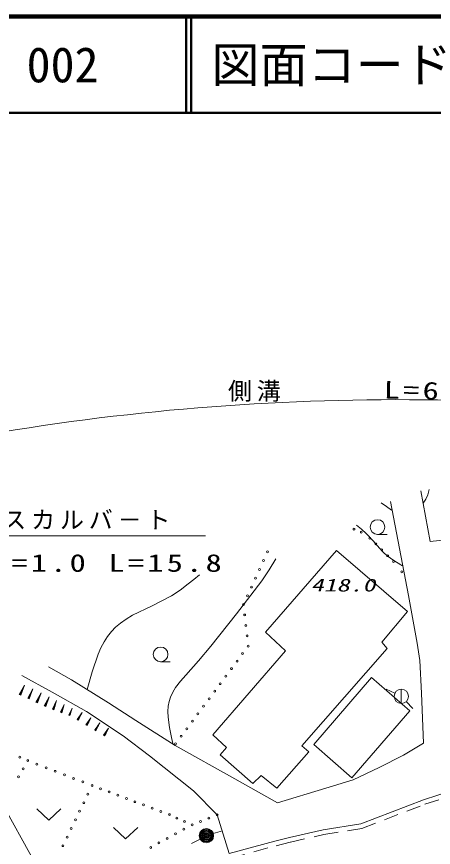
# Model space of a CAD drawing. Units: millimetres, scale not verified. Extents: x -25524 to 614476, y -203743 to 156257.
# Drawn here: x 34579 to 77938, y 69880 to 156257 of the extents above; entities that cross this region are included whole.
import ezdxf
from ezdxf.enums import TextEntityAlignment as Align

# ---------------------------------------------------------------- set-up
doc = ezdxf.new("R2010")
doc.units = ezdxf.units.MM
doc.header["$LTSCALE"] = 1000
doc.linetypes.add('USER4', pattern=[2.5, 1.5, -1])
for name, color, linetype, lineweight in [('M-TTL', 2, 'Continuous', 140), ('M-TTL-LINE', 7, 'Continuous', 50), ('S-BGD', 1, 'Continuous', 13), ('S-BGD-HTXT', 6, 'Continuous', 13)]:
    doc.layers.add(name, color=color, linetype=linetype, lineweight=lineweight)
doc.layers.add('M-TTL-TXT', color=7, linetype='Continuous')
doc.styles.add('ＭＳ ゴシック', font='')
doc.styles.get('ＭＳ ゴシック').set_extended_font_data('MS Gothic')

# ---------------------------------------------------------------- blocks, each defined once
blk = doc.blocks.new('BUHIN18')
at = {"layer": 'S-BGD'}
blk.add_circle((0, 0), 99.5, dxfattribs=at)
blk = doc.blocks.new('BUHIN20')
at = {"layer": 'S-BGD'}
blk.add_circle((0, 0), 99.5, dxfattribs=at)
blk = doc.blocks.new('BUHIN23')
at = {"layer": 'S-BGD'}
blk.add_circle((0, 0), 99.5, dxfattribs=at)
blk = doc.blocks.new('BUHIN25')
at = {"layer": 'S-BGD'}
blk.add_circle((0, 0), 99.5, dxfattribs=at)
blk = doc.blocks.new('BUHIN27')
at = {"layer": 'S-BGD'}
blk.add_circle((0, 0), 99.5, dxfattribs=at)
blk = doc.blocks.new('BUHIN28')
at = {"layer": 'S-BGD'}
blk.add_circle((0, 0), 99.5, dxfattribs=at)
blk = doc.blocks.new('BUHIN30')
at = {"layer": 'S-BGD'}
blk.add_circle((0, 0), 99.5, dxfattribs=at)
blk = doc.blocks.new('BUHIN31')
at = {"layer": 'S-BGD'}
blk.add_circle((0, 0), 99.5, dxfattribs=at)
blk = doc.blocks.new('BUHIN47')
at = {"layer": 'S-BGD'}
blk.add_circle((0, 0), 99.5, dxfattribs=at)
blk = doc.blocks.new('BUHIN49')
at = {"layer": 'S-BGD'}
blk.add_circle((0, 0), 99.5, dxfattribs=at)
blk = doc.blocks.new('BUHIN51')
at = {"layer": 'S-BGD'}
blk.add_circle((0, 0), 99.5, dxfattribs=at)
blk = doc.blocks.new('BUHIN277')
at = {"layer": 'S-BGD'}
for p, q in [((67, 144), (-242, -361)), ((-227, -370), (189, 309)), ((98, 125), (-211, -380)), ((-179, -194), (-271, -344)), ((-253, -354), (-55, -30)), ((-196, -389), (3, -65)), ((-89, -249), (-180, -399))]:
    blk.add_line(p, q, dxfattribs=at)
blk.add_lwpolyline([(-175, -420), (235, 384), (-294, -348)], close=True, dxfattribs=at)
blk = doc.blocks.new('BUHIN281')
at = {"layer": 'S-BGD'}
for p, q in [((60, 184), (-240, -474)), ((-220, -483), (184, 403)), ((100, 166), (-200, -492)), ((-189, -262), (-278, -457)), ((-255, -467), (-62, -44)), ((-180, -501), (13, -78)), ((-71, -315), (-160, -510))]:
    blk.add_line(p, q, dxfattribs=at)
blk.add_lwpolyline([(-151, -536), (228, 500), (-306, -465)], close=True, dxfattribs=at)
blk = doc.blocks.new('BUHIN795')
at = {"layer": 'S-BGD'}
for radius in [746, 660, 574, 484, 398, 292, 202, 116, 22.5]:
    blk.add_circle((0, 0), radius, dxfattribs=at)
blk = doc.blocks.new('BUHIN800')
at = {"layer": 'S-BGD'}
blk.add_lwpolyline([(-1250, 594), (0, -588), (1250, 594)], dxfattribs=at)
blk = doc.blocks.new('BUHIN801')
at = {"layer": 'S-BGD'}
blk.add_line((0, -765), (995, -765), dxfattribs=at)
blk.add_circle((0, 0), 765, dxfattribs=at)
blk = doc.blocks.new('BUHIN802')
at = {"layer": 'S-BGD'}
blk.add_line((0, 746), (0, -746), dxfattribs=at)
blk.add_circle((0, 0), 746, dxfattribs=at)

msp = doc.modelspace()

# ---------------------------------------------------------------- linework, layer by layer
at = {"layer": 'M-TTL'}
msp.add_line((614476, 156257), (-25524, 156257), dxfattribs=at)
at = {"layer": 'M-TTL-LINE'}
for p, q in [((52226, 156257), (52226, 146257)), ((52726, 156257), (52726, 146257)), ((-25524, 146257), (614476, 146257))]:
    msp.add_line(p, q, dxfattribs=at)
at = {"layer": 'S-BGD'}
for p, q in [((76629, 106938), (77619, 101672)), ((75352, 96084), (73461, 105835)), ((77619, 101672), (90012, 102978)), ((60456, 92266), (67874, 100762)), ((67874, 100762), (75241, 94405)), ((76251, 91122), (75352, 96084)), ((75241, 94405), (72581, 91221)), ((62563, 90309), (60456, 92266)), ((72581, 91221), (73140, 90558)), ((76514, 89320), (76251, 91122)), ((54991, 81565), (62563, 90309)), ((73140, 90558), (64262, 80453)), ((76716, 85910), (76514, 89320)), ((37888, 88638), (40288, 87287)), ((38268, 86035), (35119, 87753)), ((40288, 87287), (44143, 84908)), ((71512, 87534), (65486, 80571)), ((75491, 84090), (71512, 87534)), ((41849, 84006), (38268, 86035)), ((73924, 85906), (73020, 86334)), ((76916, 80701), (76716, 85910)), ((38603, 84851), (38373, 84235)), ((38391, 84228), (38701, 85057)), ((38640, 84837), (38410, 84221)), ((39229, 83915), (39508, 84661)), ((44143, 84908), (46982, 83077)), ((75112, 85035), (75793, 84303)), ((38406, 84431), (38338, 84248)), ((38359, 84240), (38507, 84636)), ((38429, 84214), (38577, 84610)), ((38516, 84390), (38448, 84207)), ((39242, 84098), (39180, 83933)), ((39199, 83926), (39332, 84282)), ((39419, 84476), (39212, 83922)), ((39453, 84463), (39246, 83909)), ((39263, 83903), (39396, 84259)), ((39341, 84061), (39280, 83896)), ((40044, 83622), (40162, 83939)), ((40239, 84111), (40055, 83618)), ((40070, 83613), (40318, 84276)), ((40269, 84100), (40085, 83607)), ((40100, 83601), (40219, 83918)), ((45669, 81465), (41849, 84006)), ((69465, 77127), (75491, 84090)), ((40082, 83775), (40027, 83629)), ((40170, 83742), (40115, 83596)), ((46982, 83077), (51061, 80462)), ((48416, 79396), (45669, 81465)), ((56415, 80258), (54991, 81565)), ((51061, 80462), (57295, 76993)), ((64262, 80453), (64964, 79809)), ((65486, 80571), (69465, 77127)), ((74842, 79478), (76916, 80701)), ((55752, 79496), (56415, 80258)), ((59167, 76510), (55752, 79496)), ((64964, 79809), (61666, 76022)), ((72291, 78176), (74842, 79478)), ((52994, 75768), (48416, 79396)), ((69579, 76913), (72291, 78176)), ((57295, 76993), (61721, 74521)), ((60007, 77349), (59167, 76510)), ((61666, 76022), (60007, 77349)), ((66753, 76036), (69579, 76913)), ((61721, 74521), (66753, 76036)), ((76894, 74838), (83011, 76790)), ((55452, 73280), (52994, 75768)), ((70378, 72330), (76894, 74838)), ((56695, 69229), (55452, 73280)), ((62971, 70916), (66456, 71712)), ((66456, 71712), (70378, 72330)), ((55044, 71311), (56004, 71592)), ((61453, 70543), (62971, 70916)), ((53663, 70747), (52781, 70276)), ((56695, 69229), (61453, 70543))]:
    msp.add_line(p, q, dxfattribs=at)
at = {"layer": 'S-BGD', "linetype": 'USER4'}
for p, q in [((77060, 74367), (83131, 76303)), ((70508, 71844), (77060, 74367)), ((66550, 71221), (70508, 71844)), ((63083, 70428), (66550, 71221)), ((56843, 68751), (61573, 70058)), ((61573, 70058), (63083, 70428))]:
    msp.add_line(p, q, dxfattribs=at)
at = {"layer": 'S-BGD'}
for points in [[(76867, 105677), (77137, 106096), (77352, 106539), (77437, 106815), (77506, 107097)], [(73585, 104936), (73056, 105327), (72515, 105696)], [(69926, 103386), (70464, 102969), (70959, 102510), (71664, 101769), (72330, 100981), (72713, 100565), (73146, 100183), (73829, 99695), (74550, 99254), (74645, 99198), (74747, 99138)], [(61534, 99891), (60847, 98728), (60105, 97591), (57462, 94169), (54780, 90795), (53503, 89278), (52172, 87790), (51626, 87162), (51124, 86492), (50837, 86015), (50602, 85507), (50453, 85051), (50362, 84574), (50324, 84009), (50347, 83428), (50498, 82353), (50708, 81291), (50773, 80981), (50838, 80672)], [(41908, 86287), (42452, 88122), (43060, 89958), (43341, 90621), (43680, 91266), (44032, 91801), (44439, 92309), (44884, 92769), (45375, 93189), (45990, 93624), (46640, 94009), (48685, 94998), (50700, 96042), (51580, 96629), (52435, 97272), (53014, 97735), (53596, 98212)]]:
    msp.add_lwpolyline(points, dxfattribs=at)
for points in [[(38458, 84185), (38735, 85149), (38313, 84239)], [(39289, 83876), (39538, 84744), (39158, 83925)], [(40123, 83578), (40345, 84349), (40007, 83621)]]:
    msp.add_lwpolyline(points, close=True, dxfattribs=at)
for centre in [(69678, 102967), (70438, 102642), (71321, 102037), (71941, 101425), (72561, 100813), (73182, 100208), (73802, 99603), (74654, 98534), (58182, 95122), (58671, 90805), (35731, 78899), (42424, 76315), (50471, 73283), (52835, 72234)]:
    msp.add_circle(centre, 99.5, dxfattribs=at)
at = {"layer": 'S-BGD-HTXT'}
for p, q in [((40775, 60711), (17355, 102279)), ((17355, 102279), (54230, 102279))]:
    msp.add_line(p, q, dxfattribs=at)
msp.add_arc((74134, -135885), 252317, 82.01206, 103.40228, dxfattribs=at)

# ---------------------------------------------------------------- block references
for name, p in [('BUHIN801', (72127, 103184)), ('BUHIN51', (60681, 100610)), ('BUHIN51', (60264, 99695)), ('BUHIN51', (59848, 98781)), ('BUHIN51', (59431, 97866)), ('BUHIN51', (59015, 96951)), ('BUHIN51', (58599, 96037)), ('BUHIN49', (58305, 94043)), ('BUHIN49', (58427, 92963)), ('BUHIN49', (58549, 91884)), ('BUHIN801', (49555, 89941)), ('BUHIN47', (58090, 90023)), ('BUHIN47', (57510, 89242)), ('BUHIN47', (56929, 88461)), ('BUHIN47', (56348, 87680)), ('BUHIN281', (35158, 86229)), ('BUHIN47', (55768, 86899)), ('BUHIN281', (36036, 85864)), ('BUHIN281', (36897, 85458)), ('BUHIN281', (37755, 85049)), ('BUHIN47', (55187, 86117)), ('BUHIN802', (74601, 85584)), ('BUHIN47', (54026, 84555)), ('BUHIN47', (54606, 85336)), ('BUHIN277', (41162, 83523)), ('BUHIN47', (53445, 83774)), ('BUHIN277', (42080, 82979)), ('BUHIN47', (52864, 82993)), ('BUHIN277', (42996, 82430)), ('BUHIN277', (43911, 81882)), ('BUHIN47', (52284, 82211)), ('BUHIN47', (51703, 81430)), ('BUHIN47', (51122, 80649)), ('BUHIN31', (34912, 79247)), ('BUHIN31', (35731, 78899)), ('BUHIN28', (36687, 78530)), ('BUHIN30', (35253, 78058)), ('BUHIN28', (37644, 78160)), ('BUHIN28', (38600, 77791)), ('BUHIN30', (34774, 77217)), ('BUHIN28', (39556, 77422)), ('BUHIN28', (40512, 77053)), ('BUHIN28', (41468, 76684)), ('BUHIN28', (42424, 76315)), ('BUHIN25', (43318, 75978)), ('BUHIN27', (41993, 75421)), ('BUHIN25', (44212, 75641)), ('BUHIN25', (45107, 75304)), ('BUHIN27', (41561, 74527)), ('BUHIN25', (46001, 74967)), ('BUHIN25', (46895, 74630)), ('BUHIN25', (47789, 74293)), ('BUHIN800', (37937, 73302)), ('BUHIN27', (41129, 73633)), ('BUHIN25', (48683, 73957)), ('BUHIN25', (49577, 73620)), ('BUHIN27', (40698, 72739)), ('BUHIN23', (51259, 72933)), ('BUHIN23', (52047, 72584)), ('BUHIN18', (53708, 72583)), ('BUHIN18', (54580, 72931)), ('BUHIN18', (55452, 73280)), ('BUHIN27', (40266, 71845)), ('BUHIN800', (45925, 71364)), ('BUHIN20', (51974, 71762)), ('BUHIN23', (52835, 72234)), ('BUHIN795', (54325, 71100)), ('BUHIN27', (39835, 70950)), ('BUHIN20', (50252, 70817)), ('BUHIN20', (51113, 71289)), ('BUHIN27', (39403, 70056)), ('BUHIN20', (48530, 69873)), ('BUHIN20', (49391, 70345))]:
    msp.add_blockref(name, p)

# ---------------------------------------------------------------- texts
at = {"layer": 'M-TTL-TXT', "style": 'ＭＳ ゴシック'}
for s, p in [('002', (35618, 151257)), ('図面コード', (54855, 151257))]:
    msp.add_text(s, height=3666, dxfattribs=at).set_placement(p, align=Align.MIDDLE_LEFT)
at = {"layer": 'S-BGD', "style": 'ＭＳ ゴシック', "oblique": 15, "width": 1.5}
msp.add_text('418.0', height=1320, dxfattribs=at).set_placement((65179, 96089), align=Align.BOTTOM_LEFT)
at = {"layer": 'S-BGD-HTXT', "char_height": 1833, "attachment_point": 7, "style": 'ＭＳ ゴシック'}
for s, insert in [('\\T1.2;側溝', (56567, 116216)), ('\\T1.2;ボックスカルバ－ト', (24086, 102843)), ('\\T1.2;\\W1.35;H=1.5\\~W=1.0\\~L=15.8', (19894, 98505))]:
    msp.add_mtext(s, dxfattribs=dict(at, insert=insert))
at = {"layer": 'S-BGD-HTXT', "insert": (72758, 116531), "char_height": 1833, "attachment_point": 7, "rotation": 358.7, "style": 'ＭＳ ゴシック'}
msp.add_mtext('\\T1.2;\\W1.35;L=65.0', dxfattribs=at)

doc.saveas('drawing.dxf')
